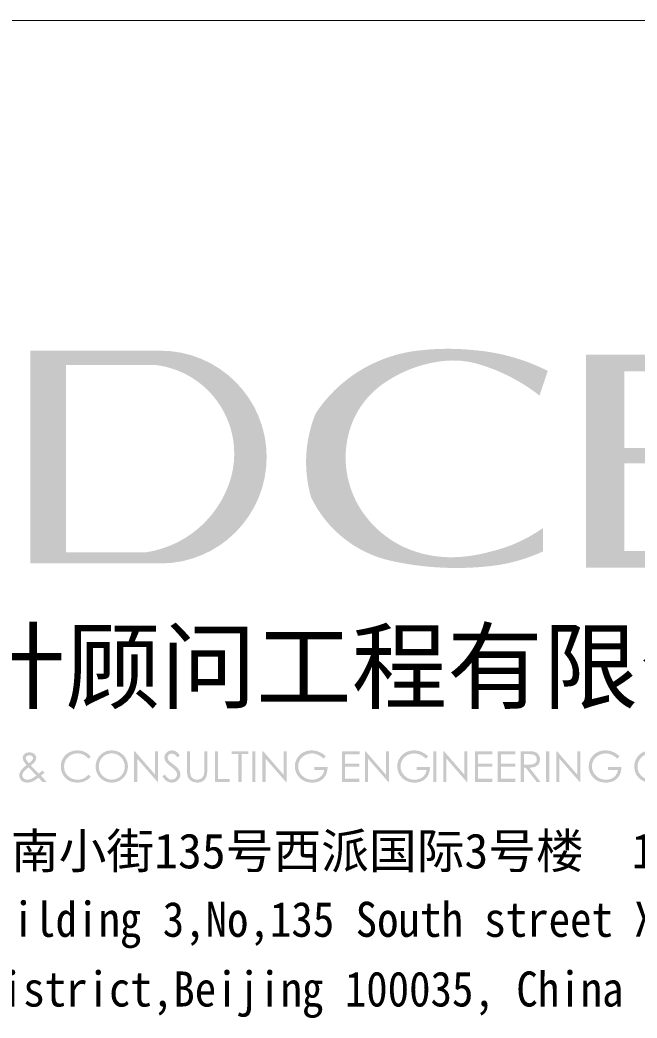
# Model space of a CAD drawing. Extents: x 776418 to 2076422, y -1170708 to 498544.
# Drawn here: x 1008930 to 1011540, y -612610 to -608390 of the extents above; entities that cross this region are included whole.
import ezdxf

# ---------------------------------------------------------------- set-up
doc = ezdxf.new("R2010")
doc.units = 0
doc.header["$LTSCALE"] = 1000
doc.header["$MEASUREMENT"] = 0
doc.layers.get('0').update_dxf_attribs({"linetype": 'CONTINUOUS'})
doc.layers.add('SHEET_LINE', color=6, linetype='CONTINUOUS')
doc.layers.add('SHEET_TEXT', color=7, linetype='CONTINUOUS')
doc.styles.add('华文细黑', font='STXIHEI.TTF')

# ---------------------------------------------------------------- blocks, each defined once
blk = doc.blocks.new('A$C69861949')
at = {"ltscale": 0.001}
h = blk.add_hatch(color=256, dxfattribs=at)
edge = h.paths.add_edge_path(flags=16)
edge.add_line((15.82980980590219, 8.569314142441726), (19.63055726288803, 8.569314142441726))
edge.add_arc((19.16640701542565, 4.819294533918765), 3.778635007052957, -23.14183201365688, 82.94422841377218, ccw=False)
edge.add_arc((18.55575271178714, 5.024223110381172), 4.420992175216627, 278.6849935359396, 337.5263122238354, ccw=False)
edge.add_line((19.2233310028405, 0.6539243747520231), (15.82980980590219, 0.6539243747529326))
edge.add_line((15.82980980590219, 0.6539243747529326), (15.82980980590219, 8.569314142441726))
edge = h.paths.add_edge_path()
edge.add_line((19.81727618613877, 9.177070715168156), (14.31380638035807, 9.177070715168156))
edge.add_line((14.31380638035807, 9.177070715168156), (14.31380638035807, 0.1786420633625312))
edge.add_line((14.31380638035807, 0.1786420633625312), (19.81727618613877, 0.1786420633634407))
edge.add_arc((19.81727618613877, 4.677856389265798), 4.499214325902358, 270, 450)
h = blk.add_hatch(color=256, dxfattribs=at)
edge = h.paths.add_edge_path()
edge.add_arc((32.11844258874225, 5.2944321497489), 4.852220594071865, 246.0392734246348, 272.6901587606656)
edge.add_arc((32.03986855943003, 6.925653806217269), 6.485332713471919, 272.7071765136122, 286.0207645416936)
edge.add_arc((32.37989125128479, 6.768851084544622), 6.247216378538588, 283.4193957732734, 305.5300438974241)
edge.add_line((36.01033466525951, 1.684798262414915), (36.01033466525951, 0.6922001361454022))
edge.add_arc((32.98795679629984, 7.196872738870297), 7.172554192992691, 276.4265994638416, 294.9218048639394, ccw=False)
edge.add_arc((32.34760129953793, 12.88194357499833), 12.89357556806468, 257.717757348371, 276.426599463869, ccw=False)
edge.add_arc((30.65874042581891, 5.124578140334961), 4.954496935271037, 205.7856088828584, 257.7177573483759, ccw=False)
edge.add_arc((31.39649391498642, 4.471299122985329), 5.411528823203659, 157.6279349355657, 196.1138353179531, ccw=False)
edge.add_arc((31.40116332161051, 3.209159878373612), 6.010302524985462, 98.75610046015322, 146.4478006582644, ccw=False)
edge.add_arc((31.98192438086335, -1.338868278689006), 10.59439430561454, 83.9971363546212, 98.11604897448439, ccw=False)
edge.add_arc((32.42331486085641, 0.8487076650353629), 8.375291868788848, 63.157972388296514, 85.43525870611887, ccw=False)
edge.add_line((36.20502839739129, 8.321602459891437), (35.86110508627826, 7.277715035159417))
edge.add_arc((31.05703492401881, 1.122977031696792), 7.807681475007715, 52.02624302658943, 73.215547450911)
edge.add_arc((32.2023168162068, 4.92005714294919), 3.841639621491435, 73.2155474509136, 96.60397704245582)
edge.add_arc((32.38914080077666, 3.306365669614024), 5.466109803527778, 96.60397704245845, 125.5499734549686)
edge.add_arc((31.34947185219607, 4.761241982228967), 3.677932908572929, 125.549973454985, 164.0300041271467)
edge.add_arc((31.71316356238822, 4.657161146039471), 4.056224437059615, 164.0300041271247, 213.6256556622332)
edge.add_arc((31.97743416680532, 4.832913382105289), 4.373600871032115, 213.6256627082516, 245.2719532317682)
blk.add_hatch(color=256, dxfattribs=at).paths.add_polyline_path([(45.64967972177328, 5.062021770840147), (39.44482934627013, 5.062021770841056), (39.44482934626831, 8.301871543219022), (46.09407013971031, 8.301871543219022), (46.09407013971031, 9.005600181435511), (37.82154538495524, 9.005600181435511), (37.82154538495524, -3.260356606915593e-07), (46.09407013970849, -3.260356606915593e-07), (46.09407013970849, 0.7037283121808287), (39.44482934626831, 0.7037283121808287), (39.44482934626831, 4.412508814344619), (45.64967972177328, 4.412508814344619)])
blk = doc.blocks.new('A$C51FB5BAD')
at = {"layer": 'SHEET_TEXT'}
h = blk.add_hatch(color=256, dxfattribs=at)
h.paths.add_polyline_path([(-885.9461029702798, -18950.38117283513), (-882.594868209213, -18942.56162505294), (-875.1476798439398, -18939.58274970762), (-867.3281320603564, -18942.56162505294), (-864.1630770056508, -18950.38117283513), (-867.3281320603564, -18958.20072061731), (-875.1476798439398, -18961.36577567202), (-882.594868209213, -18958.20072061731)])
h.paths.add_polyline_path([(-994.1165139549412, -18829.17818221427), (-1020.926392066758, -18829.17818221427), (-1020.926392066758, -18958.9454394544), (-979.5944966492243, -18958.9454394544), (-971.5887691536918, -18958.75925974501), (-959.4870880655944, -18957.45600178163), (-949.2472040643916, -18955.03566556261), (-940.8691171556711, -18951.3120713816), (-1008.638531266712, -18946.65757865412), (-1008.638531266712, -18841.83840243169), (-999.329545808956, -18841.83840243169), (-943.1032736613415, -18837.55626912275), (-953.5293373744935, -18833.08795610466), (-958.5561895160936, -18831.78469814127), (-968.2375343926251, -18830.2952604685), (-980.1530357743613, -18829.36436192365)])
h.paths.add_polyline_path([(-943.1032736613415, -18837.55626912275), (-999.329545808956, -18841.83840243169), (-996.9092095913365, -18841.83840243169), (-983.6904502473772, -18842.21076185023), (-972.7058474090882, -18842.95548068732), (-963.9554010820575, -18844.07255894155), (-963.2106822449714, -18844.25873865071), (-952.4122591190971, -18847.98233283195), (-943.1032736613415, -18853.75390381482), (-942.7309142425656, -18853.94008352421), (-935.097546171397, -18861.94581101555), (-929.5121548990719, -18871.62715588743), (-928.5812563556246, -18873.86131239729), (-925.7885607192293, -18884.28737610625), (-924.671482463833, -18895.83051806944), (-924.671482463833, -18896.20287748799), (-925.7885607192293, -18907.74601945281), (-928.9536157739349, -18917.98590345238), (-933.6081084972247, -18926.73634978104), (-941.0552968620323, -18934.92825698014), (-949.0610243519768, -18940.51364825387), (-959.4870880655944, -18944.23724243511), (-959.8594474839047, -18944.42342214426), (-968.2375343926251, -18945.54050039849), (-979.5944966492243, -18946.28521923558), (-993.5579748302698, -18946.65757865412), (-1008.638531266712, -18946.65757865412), (-940.8691171556711, -18951.3120713816), (-933.4219287908636, -18946.28521923558), (-925.7885607192293, -18938.46567145339), (-919.4584506098181, -18928.78432658012), (-919.0860911915079, -18928.03960774443), (-914.9901375873014, -18917.98590345238), (-912.569801369682, -18907.18748032488), (-911.8250825325958, -18895.64433836169), (-912.0112622450106, -18888.94186883373), (-913.686879625544, -18877.77108628768), (-916.8519346802495, -18867.53120228788), (-918.3413723544218, -18863.80760810548), (-923.9267636267468, -18854.31244294136), (-931.1877722796053, -18845.93435603287), (-933.7942882091738, -18843.70019952301)])
h.paths.add_polyline_path([(-1039.544362976681, -18829.17818221427), (-1110.851191560738, -18829.17818221427), (-1110.851191560738, -18841.83840243169), (-1081.620977231301, -18841.83840243169), (-1081.620977231301, -18958.9454394544), (-1068.588397593703, -18958.9454394544), (-1068.588397593703, -18841.83840243169), (-1039.544362976681, -18841.83840243169)])
h.paths.add_polyline_path([(-1168.194541958161, -18829.17818221427), (-1181.413301307708, -18829.17818221427), (-1181.413301307708, -18958.9454394544), (-1118.298379925545, -18958.9454394544), (-1118.298379925545, -18946.47139894473), (-1168.194541958161, -18946.47139894473)])
h.paths.add_polyline_path([(-1221.069579344708, -18935.11443668953), (-1209.154077962972, -18940.69982796186), (-1227.027330035344, -18974.02599589084), (-1235.963956074789, -18970.30240170821)])
h.paths.add_polyline_path([(-1280.64708625339, -18950.38117283513), (-1277.482031198684, -18942.56162505294), (-1269.84866312705, -18939.58274970762), (-1262.215295055881, -18942.56162505294), (-1259.050240001176, -18950.38117283513), (-1262.215295055881, -18958.20072061731), (-1269.84866312705, -18961.36577567202), (-1277.482031198684, -18958.20072061731)])
h.paths.add_polyline_path([(-1376.529636438005, -18825.8269474504), (-1378.391433530487, -18826.01312715956), (-1389.562216075137, -18827.13020541379), (-1400.174459495116, -18830.10908075934), (-1410.228163783904, -18834.94975319598), (-1412.089960876852, -18836.06683145021), (-1375.971097312868, -18838.48716766783), (-1365.358853893355, -18839.41806621407), (-1354.932790185791, -18842.39694155962), (-1345.623804728035, -18847.6099734148), (-1336.873358401004, -18854.6848023599), (-1329.984709166456, -18863.06288926979), (-1324.957857019268, -18872.37187472451), (-1321.792801964562, -18882.79793843371), (-1320.861903421115, -18893.96872097976), (-1320.861903421115, -18894.15490068891), (-1321.792801964562, -18905.6980426521), (-1324.771677312907, -18916.1241063613), (-1329.798529454507, -18925.43309181742), (-1336.687178694643, -18933.81117872591), (-1344.879085890949, -18940.51364825387), (-1354.374251055066, -18945.54050039849), (-1364.614135056268, -18948.51937574381), (-1375.971097312868, -18949.45027429028), (-1339.107514912263, -18952.05679021706), (-1330.170888872817, -18945.3543206891), (-1322.537520801648, -18937.53477290715), (-1316.393590404186, -18928.22578745359), (-1315.090332436375, -18926.17781065311), (-1310.808199126273, -18915.93792665331), (-1308.201683202293, -18905.32568323356), (-1307.270784658846, -18893.96872097976), (-1307.270784658846, -18891.36220505275), (-1308.574042620603, -18880.1914225067), (-1311.55291796336, -18869.57917908835), (-1316.393590404186, -18859.52547479654), (-1317.510668653995, -18857.47749799606), (-1324.213138182182, -18848.54087195965), (-1332.218865672126, -18841.093683596), (-1341.341671417467, -18834.76357348659), (-1344.134367059451, -18833.27413581405), (-1354.374251055066, -18829.17818221427), (-1365.172674186993, -18826.75784599525)])
h.paths.add_polyline_path([(-1412.089960876852, -18836.06683145021), (-1421.026586915832, -18842.58312126878), (-1428.659954987466, -18850.58884876012), (-1434.990065096878, -18859.89783421508), (-1436.293323058635, -18862.3181704327), (-1440.575456369203, -18872.55805443251), (-1443.181972298771, -18883.35647756141), (-1443.926691135857, -18894.52726010606), (-1443.926691135857, -18896.94759632507), (-1442.623433168046, -18907.93219916197), (-1439.644557825755, -18918.54444258031), (-1434.803885384463, -18928.59814687073), (-1433.686807134654, -18930.45994396205), (-1427.170517313294, -18939.39656999824), (-1419.16478982335, -18946.84375836328), (-1409.855804365594, -18953.17386847269), (-1407.435468147974, -18954.47712643631), (-1397.381763858721, -18958.75925974501), (-1386.583340732846, -18961.36577567202), (-1375.412558182143, -18962.11049450911), (-1372.806042258162, -18962.11049450911), (-1361.821439419873, -18960.80723654572), (-1351.20919600036, -18957.82836120017), (-1340.969312004745, -18953.17386847269), (-1339.107514912263, -18952.05679021706), (-1375.971097312868, -18949.45027429028), (-1386.024801602121, -18948.7055554532), (-1396.264685603324, -18945.72668010765), (-1405.759850767441, -18940.51364825387), (-1414.324117388111, -18933.43881930737), (-1421.212766622193, -18925.43309181742), (-1426.239618769847, -18915.93792665331), (-1429.404673824552, -18905.6980426521), (-1430.521752079949, -18894.52726010606), (-1430.521752079949, -18894.3410803969), (-1429.404673824552, -18883.17029785225), (-1426.425798476208, -18872.74423414166), (-1421.585126040969, -18863.24906897894), (-1414.696476806421, -18854.6848023599), (-1406.876929022837, -18847.79615312396), (-1397.567943565082, -18842.58312126878), (-1387.141879857518, -18839.60424592346), (-1375.971097312868, -18838.48716766783)])
h.paths.add_polyline_path([(-1521.191270404961, -18825.8269474504), (-1524.914864590392, -18826.01312715956), (-1536.085647135042, -18827.31638512318), (-1546.69789055502, -18830.2952604685), (-1556.751594843809, -18834.76357348659), (-1558.799571643118, -18835.88065174082), (-1521.0050906986, -18838.48716766783), (-1510.765206697397, -18839.23188650492), (-1500.339142989833, -18842.02458214108), (-1490.843977825716, -18846.49289515917), (-1482.279711205047, -18852.82300526858), (-1474.460163421463, -18861.01491246931), (-1464.406459132675, -18853.19536468713), (-1470.550389535725, -18845.74817632348), (-1478.92847644398, -18838.67334737699), (-1488.609821314458, -18832.90177639551), (-1498.849705315661, -18828.99200250511), (-1509.648128442001, -18826.75784599525)])
h.paths.add_polyline_path([(-1558.799571643118, -18835.88065174082), (-1567.922377388459, -18842.39694155962), (-1575.555745465681, -18850.03030963242), (-1582.072035281453, -18859.15311537799), (-1583.189113537315, -18861.20109217847), (-1587.657426553778, -18871.44097617827), (-1590.263942483813, -18882.05321959662), (-1591.19484102726, -18893.22400214267), (-1590.450122190174, -18904.5809643981), (-1588.029785972554, -18915.37938752561), (-1584.120012080763, -18925.24691210827), (-1578.534620808437, -18934.36971785245), (-1571.45979186194, -18942.56162505294), (-1570.901252736803, -18943.30634389003), (-1562.70934553491, -18950.00881341798), (-1520.260371861514, -18949.82263370883), (-1521.377450117376, -18949.82263370883), (-1532.734412373975, -18948.7055554532), (-1543.160476081539, -18945.72668010765), (-1552.655641245656, -18940.69982796186), (-1561.033728154376, -18933.9973584353), (-1561.219907860737, -18933.81117872591), (-1568.294736807235, -18925.43309181742), (-1573.507768660784, -18916.1241063613), (-1576.486644009128, -18905.6980426521), (-1577.417542552575, -18894.3410803969), (-1577.417542552575, -18893.96872097976), (-1576.300464302767, -18882.79793843371), (-1573.135409248061, -18872.74423414166), (-1567.922377388459, -18863.24906897894), (-1560.6613687356, -18854.87098206906), (-1560.475189029239, -18854.6848023599), (-1551.91092240857, -18847.6099734148), (-1542.415757244453, -18842.58312126878), (-1531.989693536889, -18839.60424592346), (-1521.0050906986, -18838.48716766783)])
h.paths.add_polyline_path([(-1474.460163421463, -18928.59814687073), (-1480.790273530874, -18934.92825698014), (-1489.354540151544, -18941.44454679894), (-1498.849705315661, -18946.09903952619), (-1509.089589316864, -18948.89173516235), (-1520.260371861514, -18949.82263370883), (-1562.70934553491, -18950.00881341798), (-1553.586539789103, -18955.40802498115), (-1543.532835500315, -18959.13161916356), (-1532.734412373975, -18961.36577567202), (-1521.0050906986, -18962.11049450911), (-1509.648128442001, -18961.36577567202), (-1498.849705315661, -18959.13161916356), (-1488.609821314458, -18955.40802498115), (-1480.604093824513, -18951.3120713816), (-1471.853647497483, -18944.60960185365), (-1464.406459132675, -18936.23151494353)])
h.paths.add_polyline_path([(-1712.956370774191, -18825.8269474504), (-1715.004347579088, -18825.8269474504), (-1726.547489542514, -18826.94402570464), (-1737.159732962027, -18829.36436192365), (-1747.027257538866, -18833.4603155232), (-1756.150063290261, -18838.85952708637), (-1764.155790780205, -18845.93435603287), (-1770.485900889616, -18853.19536468713), (-1776.443651580717, -18862.3181704327), (-1780.725784885231, -18872.18569501536), (-1783.146121108439, -18882.61175872432), (-1784.077019651886, -18893.59636156121), (-1783.518480527215, -18903.27770643448), (-1781.098144303542, -18913.88994985283), (-1777.188370417804, -18923.75747443549), (-1771.416799433064, -18933.06645988883), (-1763.969611068256, -18941.81690621749), (-1761.363095144276, -18944.23724243511), (-1753.171187941916, -18950.75353225367), (-1710.536034556571, -18949.82263370883), (-1714.073449030053, -18949.82263370883), (-1725.244231580291, -18948.33319603605), (-1735.484115575906, -18944.98196127219), (-1744.793101033662, -18939.95510912617), (-1753.171187941916, -18932.88028018107), (-1753.543547360692, -18932.50792076252), (-1760.9907357255, -18923.75747443549), (-1766.203767579515, -18914.26230927138), (-1769.36882263422, -18904.20860497956), (-1770.299721177667, -18893.22400214267), (-1769.927361758891, -18886.70771232387), (-1767.507025541272, -18876.09546890575), (-1762.666353106033, -18866.0417646151), (-1758.57039950788, -18860.27019363362), (-1750.750851724297, -18852.45064585144), (-1741.25568656018, -18846.12053574203), (-1733.994677907322, -18842.76930097817), (-1723.382434487808, -18839.79042563261), (-1712.39783164952, -18838.67334737699), (-1671.810655069072, -18836.99772999506), (-1681.49199993955, -18832.15705755982), (-1691.545704228338, -18828.61964308657), (-1702.157947648317, -18826.57166628609)])
h.paths.add_polyline_path([(-1671.810655069072, -18836.99772999506), (-1712.39783164952, -18838.67334737699), (-1708.860417176038, -18838.85952708637), (-1698.061994050164, -18840.5351444683), (-1687.077391211875, -18844.25873865071), (-1681.49199993955, -18847.05143428687), (-1672.183014487382, -18853.00918497774), (-1663.432568160351, -18860.45637334278), (-1653.565043571871, -18850.77502846951), (-1653.751223284286, -18850.58884876012), (-1662.501669611316, -18843.14166039508)])
h.paths.add_polyline_path([(-1645.745495794341, -18896.76141661592), (-1701.785588229541, -18896.76141661592), (-1701.785588229541, -18909.23545712535), (-1660.453692812007, -18909.23545712535), (-1660.639872518368, -18911.28343392443), (-1663.991107285488, -18922.08185705356), (-1669.390318845399, -18931.20466279914), (-1677.023686922621, -18938.83803087194), (-1679.257843428291, -18940.51364825387), (-1688.753008592408, -18945.72668010765), (-1699.17907230556, -18948.89173516235), (-1710.536034556571, -18949.82263370883), (-1753.171187941916, -18950.75353225367), (-1744.048382196575, -18955.7803843997), (-1733.994677907322, -18959.31779887294), (-1722.823895357084, -18961.36577567202), (-1710.908393975347, -18962.11049450911), (-1702.902666485403, -18961.73813509056), (-1691.731883940753, -18959.87633799925), (-1681.49199993955, -18956.52510323538), (-1672.369194193743, -18951.49825109076), (-1664.17728699185, -18944.7957815628), (-1658.591895719524, -18938.46567145339), (-1653.192684159148, -18929.90140483575), (-1649.096730555408, -18920.03388025309), (-1646.676394337788, -18909.0492774162)])
h.paths.add_polyline_path([(-1918.498769618105, -18829.17818221427), (-1907.886526198126, -18860.82873275992), (-1822.430039727129, -18958.9454394544), (-1832.297564309556, -18928.59814687073)])
h.paths.add_polyline_path([(-1918.498769618105, -18829.17818221427), (-1921.291465254035, -18829.17818221427), (-1921.291465254035, -18958.9454394544), (-1907.886526198126, -18958.9454394544), (-1907.886526198126, -18860.82873275992)])
h.paths.add_polyline_path([(-1819.451164378785, -18829.17818221427), (-1832.297564309556, -18829.17818221427), (-1832.297564309556, -18928.59814687073), (-1822.430039727129, -18958.9454394544), (-1819.451164378785, -18958.9454394544)])
h.paths.add_polyline_path([(-1964.112798345741, -18829.17818221427), (-1951.080218714196, -18829.17818221427), (-1951.080218714196, -18958.9454394544), (-1964.112798345741, -18958.9454394544)])
h.paths.add_polyline_path([(-2045.473331224639, -18829.17818221427), (-2071.16613108106, -18829.17818221427), (-2071.16613108106, -18958.9454394544), (-2058.319731149822, -18958.9454394544), (-2058.319731149822, -18898.62321370724), (-2050.872542785015, -18898.62321370724), (-2020.339070493355, -18897.69231516076), (-2010.099186492153, -18894.71343981544), (-2001.721099583898, -18889.68658767082), (-2058.319731149822, -18885.96299348841), (-2058.319731149822, -18841.83840243169), (-2035.233447223436, -18841.83840243169), (-2002.093459002208, -18837.3700894136), (-2005.258514056914, -18835.13593290513), (-2015.870757476892, -18831.03997930419), (-2020.52525020577, -18830.10908075934), (-2030.951313913334, -18829.36436192365)])
h.paths.add_polyline_path([(-2002.093459002208, -18837.3700894136), (-2035.233447223436, -18841.83840243169), (-2031.882212456781, -18841.83840243169), (-2019.966711075045, -18843.32784010447), (-2011.216264748015, -18847.05143428687), (-2006.003232894, -18852.82300526858), (-2003.58289667638, -18863.62142839609), (-2005.072334350552, -18872.93041385105), (-2011.216264748015, -18880.56378192385), (-2013.450421259273, -18882.05321959662), (-2022.94558642339, -18885.03209494334), (-2035.791986348573, -18885.96299348841), (-2058.319731149822, -18885.96299348841), (-2001.721099583898, -18889.68658767082), (-1996.321888023522, -18884.28737610625), (-1991.481215582695, -18874.97839065152), (-1989.991777914111, -18863.62142839609), (-1990.177957620472, -18858.96693566861), (-1993.156832968816, -18848.54087195965), (-1994.83245034935, -18845.56199661433)])
h.paths.add_polyline_path([(-2020.339070493355, -18897.69231516076), (-2050.872542785015, -18898.62321370724), (-2034.861087805126, -18898.62321370724), (-2032.440751587506, -18898.62321370724)], flags=17)
h.paths.add_polyline_path([(-2050.872542785015, -18898.62321370724), (-2004.327615513466, -18958.9454394544), (-1988.129980821628, -18958.9454394544), (-2034.861087805126, -18898.62321370724)])
h.paths.add_polyline_path([(-2094.252415007446, -18829.17818221427), (-2168.538118933793, -18829.17818221427), (-2168.538118933793, -18958.9454394544), (-2094.810954132117, -18958.9454394544), (-2094.810954132117, -18946.09903952619), (-2155.505539296661, -18946.09903952619), (-2155.505539296661, -18895.08579923399), (-2094.810954132117, -18895.08579923399), (-2094.810954132117, -18882.42557901517), (-2155.505539296661, -18882.42557901517), (-2155.505539296661, -18842.02458214108), (-2094.252415007446, -18842.02458214108)])
h.paths.add_polyline_path([(-2191.065863735508, -18829.17818221427), (-2265.351567667909, -18829.17818221427), (-2265.351567667909, -18958.9454394544), (-2191.624402866233, -18958.9454394544), (-2191.624402866233, -18946.09903952619), (-2252.318988030311, -18946.09903952619), (-2252.318988030311, -18895.08579923399), (-2191.624402866233, -18895.08579923399), (-2191.624402866233, -18882.42557901517), (-2252.318988030311, -18882.42557901517), (-2252.318988030311, -18842.02458214108), (-2191.065863735508, -18842.02458214108)])
h.paths.add_polyline_path([(-2396.235903160647, -18829.17818221427), (-2385.623659740668, -18860.82873275992), (-2300.16717326967, -18958.9454394544), (-2310.03469784651, -18928.59814687073)])
h.paths.add_polyline_path([(-2396.235903160647, -18829.17818221427), (-2399.028598796576, -18829.17818221427), (-2399.028598796576, -18958.9454394544), (-2385.623659740668, -18958.9454394544), (-2385.623659740668, -18860.82873275992)])
h.paths.add_polyline_path([(-2297.188297921326, -18829.17818221427), (-2310.03469784651, -18829.17818221427), (-2310.03469784651, -18928.59814687073), (-2300.16717326967, -18958.9454394544), (-2297.188297921326, -18958.9454394544)])
h.paths.add_polyline_path([(-2441.849931888282, -18829.17818221427), (-2428.81735225115, -18829.17818221427), (-2428.81735225115, -18958.9454394544), (-2441.849931888282, -18958.9454394544)])
h.paths.add_polyline_path([(-2522.651925636455, -18825.8269474504), (-2524.513722729404, -18825.8269474504), (-2536.243044398725, -18826.94402570464), (-2546.855287818704, -18829.36436192365), (-2556.722812401131, -18833.4603155232), (-2565.845618146937, -18838.85952708637), (-2573.851345636882, -18845.93435603287), (-2580.181455746293, -18853.19536468713), (-2586.139206436928, -18862.3181704327), (-2590.421339747496, -18872.18569501536), (-2592.841675965115, -18882.61175872432), (-2593.772574514151, -18893.59636156121), (-2593.027855677065, -18903.27770643448), (-2590.793699165806, -18913.88994985283), (-2586.697745567653, -18923.75747443549), (-2581.112354295328, -18933.06645988883), (-2573.665165930521, -18941.81690621749), (-2571.058650000487, -18944.23724243511), (-2562.866742804181, -18950.75353225367), (-2520.231589418836, -18949.82263370883), (-2523.769003892317, -18949.82263370883), (-2534.939786436968, -18948.33319603605), (-2545.17967043817, -18944.98196127219), (-2554.488655889872, -18939.95510912617), (-2562.866742804181, -18932.88028018107), (-2563.239102216903, -18932.50792076252), (-2570.686290582176, -18923.75747443549), (-2575.899322435725, -18914.26230927138), (-2579.064377490431, -18904.20860497956), (-2579.995276039932, -18893.22400214267), (-2579.622916621156, -18886.70771232387), (-2577.016400691587, -18876.09546890575), (-2572.175728256349, -18866.0417646151), (-2568.079774658196, -18860.27019363362), (-2560.446406586561, -18852.45064585144), (-2550.951241422445, -18846.12053574203), (-2543.690232763998, -18842.76930097817), (-2533.077989344019, -18839.79042563261), (-2522.093386511784, -18838.67334737699), (-2481.506209925283, -18836.99772999506), (-2491.187554801814, -18832.15705755982), (-2501.241259090602, -18828.61964308657), (-2511.667322798166, -18826.57166628609)])
h.paths.add_polyline_path([(-2481.506209925283, -18836.99772999506), (-2522.093386511784, -18838.67334737699), (-2518.555972038303, -18838.85952708637), (-2507.757548906375, -18840.5351444683), (-2496.772946074139, -18844.25873865071), (-2491.187554801814, -18847.05143428687), (-2481.878569344059, -18853.00918497774), (-2473.128123017028, -18860.45637334278), (-2463.260598434135, -18850.77502846951), (-2463.260598434135, -18850.58884876012), (-2472.197224473581, -18843.14166039508)])
h.paths.add_polyline_path([(-2455.441050650552, -18896.76141661592), (-2511.481143091805, -18896.76141661592), (-2511.481143091805, -18909.23545712535), (-2469.963067962322, -18909.23545712535), (-2470.335427380633, -18911.28343392443), (-2473.500482435338, -18922.08185705356), (-2479.085873707663, -18931.20466279914), (-2486.719241779298, -18938.83803087194), (-2488.953398290556, -18940.51364825387), (-2498.448563454673, -18945.72668010765), (-2508.874627162237, -18948.89173516235), (-2520.231589418836, -18949.82263370883), (-2562.866742804181, -18950.75353225367), (-2553.74393705884, -18955.7803843997), (-2543.690232763998, -18959.31779887294), (-2532.519450219348, -18961.36577567202), (-2520.603948837612, -18962.11049450911), (-2512.598221347667, -18961.73813509056), (-2501.427438796964, -18959.87633799925), (-2491.187554801814, -18956.52510323538), (-2482.064749056008, -18951.49825109076), (-2473.872841854114, -18944.7957815628), (-2468.287450581789, -18938.46567145339), (-2462.702059309464, -18929.90140483575), (-2458.792285417672, -18920.03388025309), (-2456.371949200053, -18909.0492774162)])
h.paths.add_polyline_path([(-2728.19432448037, -18829.17818221427), (-2717.582081060391, -18860.82873275992), (-2632.12559458334, -18958.9454394544), (-2641.993119166233, -18928.59814687073)])
h.paths.add_polyline_path([(-2728.19432448037, -18829.17818221427), (-2730.987020116299, -18829.17818221427), (-2730.987020116299, -18958.9454394544), (-2717.582081060391, -18958.9454394544), (-2717.582081060391, -18860.82873275992)])
h.paths.add_polyline_path([(-2629.146719241049, -18829.17818221427), (-2641.993119166233, -18829.17818221427), (-2641.993119166233, -18928.59814687073), (-2632.12559458334, -18958.9454394544), (-2629.146719241049, -18958.9454394544)])
h.paths.add_polyline_path([(-2753.3285852056, -18829.17818221427), (-2827.800468844362, -18829.17818221427), (-2827.800468844362, -18958.9454394544), (-2753.887124336325, -18958.9454394544), (-2753.887124336325, -18946.09903952619), (-2814.767889207229, -18946.09903952619), (-2814.767889207229, -18895.08579923399), (-2753.887124336325, -18895.08579923399), (-2753.887124336325, -18882.42557901517), (-2814.767889207229, -18882.42557901517), (-2814.767889207229, -18842.02458214108), (-2753.3285852056, -18842.02458214108)])
h.paths.add_polyline_path([(-2955.705928994808, -18825.8269474504), (-2957.753905793652, -18825.8269474504), (-2969.297047757078, -18826.94402570464), (-2980.095470889006, -18829.36436192365), (-2989.776815759484, -18833.4603155232), (-2998.899621504825, -18838.85952708637), (-3006.905348994769, -18845.93435603287), (-3013.23545910418, -18853.19536468713), (-3019.193209795281, -18862.3181704327), (-3023.475343105383, -18872.18569501536), (-3026.081859035417, -18882.61175872432), (-3026.826577872504, -18893.59636156121), (-3026.268038741779, -18903.27770643448), (-3023.847702524159, -18913.88994985283), (-3019.937928632367, -18923.75747443549), (-3014.166357653681, -18933.06645988883), (-3006.719169288408, -18941.81690621749), (-3004.112653358839, -18944.23724243511), (-2995.920746162534, -18950.75353225367), (-2953.285592777189, -18949.82263370883), (-2956.823007250205, -18949.82263370883), (-2967.993789794855, -18948.33319603605), (-2978.233673796058, -18944.98196127219), (-2987.542659248225, -18939.95510912617), (-2995.920746162534, -18932.88028018107), (-2996.293105580844, -18932.50792076252), (-3003.740293940064, -18923.75747443549), (-3008.953325799666, -18914.26230927138), (-3012.118380854372, -18904.20860497956), (-3013.049279397819, -18893.22400214267), (-3012.676919979509, -18886.70771232387), (-3010.256583761889, -18876.09546890575), (-3005.415911326651, -18866.0417646151), (-3001.319957722444, -18860.27019363362), (-2993.500409944914, -18852.45064585144), (-2984.005244780798, -18846.12053574203), (-2976.744236121885, -18842.76930097817), (-2966.13199270796, -18839.79042563261), (-2955.147389869671, -18838.67334737699), (-2914.560213283636, -18836.99772999506), (-2924.241558159702, -18832.15705755982), (-2934.295262448955, -18828.61964308657), (-2944.907505868468, -18826.57166628609)])
h.paths.add_polyline_path([(-2914.560213283636, -18836.99772999506), (-2955.147389869671, -18838.67334737699), (-2951.609975396655, -18838.85952708637), (-2940.811552270316, -18840.5351444683), (-2929.826949432027, -18844.25873865071), (-2924.241558159702, -18847.05143428687), (-2914.932572701946, -18853.00918497774), (-2906.182126374915, -18860.45637334278), (-2896.314601792488, -18850.77502846951), (-2896.500781504437, -18850.58884876012), (-2905.251227831468, -18843.14166039508)])
h.paths.add_polyline_path([(-2888.495054014493, -18896.76141661592), (-2944.535146450158, -18896.76141661592), (-2944.535146450158, -18909.23545712535), (-2903.203251032624, -18909.23545712535), (-2903.389430738986, -18911.28343392443), (-2906.74066550564, -18922.08185705356), (-2912.139877066016, -18931.20466279914), (-2919.773245137185, -18938.83803087194), (-2922.007401648443, -18940.51364825387), (-2931.50256681256, -18945.72668010765), (-2941.928630520124, -18948.89173516235), (-2953.285592777189, -18949.82263370883), (-2995.920746162534, -18950.75353225367), (-2986.797940416727, -18955.7803843997), (-2976.744236121885, -18959.31779887294), (-2965.759633283596, -18961.36577567202), (-2953.657952195499, -18962.11049450911), (-2945.652224705555, -18961.73813509056), (-2934.481442160904, -18959.87633799925), (-2924.241558159702, -18956.52510323538), (-2915.118752414361, -18951.49825109076), (-2906.926845212001, -18944.7957815628), (-2901.341453939676, -18938.46567145339), (-2895.942242373712, -18929.90140483575), (-2891.84628877556, -18920.03388025309), (-2889.42595255794, -18909.0492774162)])
h.paths.add_polyline_path([(-3161.248327838257, -18829.17818221427), (-3150.822264130693, -18860.82873275992), (-3065.179597941693, -18958.9454394544), (-3075.04712252412, -18928.59814687073)])
h.paths.add_polyline_path([(-3161.248327838257, -18829.17818221427), (-3164.041023474652, -18829.17818221427), (-3164.041023474652, -18958.9454394544), (-3150.822264130693, -18958.9454394544), (-3150.822264130693, -18860.82873275992)])
h.paths.add_polyline_path([(-3062.200722598936, -18829.17818221427), (-3075.04712252412, -18829.17818221427), (-3075.04712252412, -18928.59814687073), (-3065.179597941693, -18958.9454394544), (-3062.200722598936, -18958.9454394544)])
h.paths.add_polyline_path([(-3206.862356566358, -18829.17818221427), (-3193.82977692876, -18829.17818221427), (-3193.82977692876, -18958.9454394544), (-3206.862356566358, -18958.9454394544)])
h.paths.add_polyline_path([(-3223.618530383334, -18829.17818221427), (-3294.92535896739, -18829.17818221427), (-3294.92535896739, -18841.83840243169), (-3265.881324349903, -18841.83840243169), (-3265.881324349903, -18958.9454394544), (-3252.662565006409, -18958.9454394544), (-3252.662565006409, -18841.83840243169), (-3223.618530383334, -18841.83840243169)])
h.paths.add_polyline_path([(-3352.268709370401, -18829.17818221427), (-3365.48746871436, -18829.17818221427), (-3365.48746871436, -18958.9454394544), (-3302.372547332197, -18958.9454394544), (-3302.372547332197, -18946.47139894473), (-3352.268709370401, -18946.47139894473)])
h.paths.add_polyline_path([(-3397.510378679726, -18829.17818221427), (-3410.356778610963, -18829.17818221427), (-3410.356778610963, -18907.37366003427), (-3410.542958317325, -18918.91680199886), (-3411.660036572721, -18928.03960774443), (-3412.032395991497, -18929.34286570782), (-3417.245427845046, -18939.21039028908), (-3418.176326388493, -18940.32746854471), (-3427.112952427939, -18947.02993807127), (-3428.788569808472, -18947.77465690835), (-3439.773172646761, -18949.82263370883), (-3468.258668139111, -18952.98768876353), (-3458.57732326258, -18958.57308003586), (-3450.385416066274, -18960.99341625348), (-3439.028453809675, -18962.11049450911), (-3435.863398754969, -18962.11049450911), (-3424.87879591668, -18959.87633799925), (-3415.383630752563, -18955.03566556261), (-3414.825091627426, -18954.84948585322), (-3406.819364137482, -18947.02993807127), (-3401.420152571518, -18937.53477290715), (-3399.558355479036, -18931.39084250829), (-3398.068917810451, -18920.59241938079), (-3397.510378679726, -18907.37366003427)])
h.paths.add_polyline_path([(-3470.306644937955, -18829.17818221427), (-3483.153044863138, -18829.17818221427), (-3483.153044863138, -18907.37366003427), (-3483.153044863138, -18914.07612956222), (-3482.408326026052, -18926.3639903625), (-3480.918888357934, -18934.74207727099), (-3479.243270971347, -18939.39656999824), (-3472.913160861935, -18948.7055554532), (-3468.258668139111, -18952.98768876353), (-3439.773172646761, -18949.82263370883), (-3444.427665375639, -18949.63645399944), (-3454.853729083203, -18946.47139894473), (-3457.460245012771, -18944.98196127219), (-3465.093613084406, -18937.34859319916), (-3466.024511627853, -18936.04533523438), (-3469.561926100869, -18925.61927152541), (-3469.934285519645, -18920.03388025309), (-3470.306644937955, -18907.37366003427)])
h.paths.add_polyline_path([(-3547.385044500697, -18825.8269474504), (-3550.363919849042, -18826.01312715956), (-3560.976163269021, -18828.61964308657), (-3569.726609596051, -18834.57739377744), (-3571.216047270223, -18836.06683145021), (-3576.98761824891, -18845.37581690494), (-3578.849415341392, -18855.98806032329), (-3578.849415341392, -18856.91895886953), (-3576.429079123773, -18867.90356170502), (-3575.684360286687, -18869.57917908835), (-3569.354250177275, -18878.88816454192), (-3569.168070470914, -18879.07434425107), (-3562.465600943193, -18885.40445436048), (-3551.853357523214, -18893.78254127037), (-3546.45414595725, -18898.06467457931), (-3537.331340211909, -18905.88422236149), (-3531.187409814447, -18912.40051218006), (-3527.836175047792, -18917.42736432608), (-3525.229659123812, -18927.4810686165), (-3526.160557667259, -18934.18353814445), (-3532.118308357894, -18943.12016418087), (-3538.448418467306, -18947.21611778042), (-3549.246841593646, -18949.45027429028), (-3574.9396414496, -18951.3120713816), (-3566.747734247707, -18957.26982207247), (-3557.6249285019, -18960.99341625348), (-3547.385044500697, -18962.11049450911), (-3541.054934391286, -18961.55195538118), (-3531.001230102498, -18958.20072061731), (-3521.878424356692, -18951.68443079852), (-3517.9686504649, -18947.40229748981), (-3512.755618611351, -18937.90713232569), (-3511.080001230817, -18927.29488890735), (-3512.755618611351, -18916.682645489), (-3518.154830177315, -18906.62894119718), (-3522.623143193778, -18901.22972963401), (-3530.442690977361, -18893.59636156121), (-3540.496395266615, -18885.59063406987), (-3545.337067701854, -18881.86703988863), (-3555.204592284281, -18874.04749210505), (-3560.976163269021, -18868.27592112357), (-3562.465600943193, -18866.22794432449), (-3565.444476285484, -18855.8018806139), (-3565.258296579123, -18853.38154439628), (-3560.417624138296, -18843.88637923216), (-3558.183467632625, -18842.21076185023), (-3547.757403919473, -18839.23188650492), (-3520.947525813244, -18837.9286285413), (-3528.767073596828, -18831.22615901334), (-3536.214261956047, -18827.50256483234)])
h.paths.add_polyline_path([(-3520.947525813244, -18837.9286285413), (-3547.757403919473, -18839.23188650492), (-3544.219989445992, -18839.60424592346), (-3534.352464869153, -18843.70019952301), (-3531.373589520808, -18846.49289515917), (-3523.926401156001, -18855.2433414876), (-3513.314157742076, -18847.05143428687)], flags=17)
h.paths.add_polyline_path([(-3576.056719705462, -18928.22578745359), (-3587.041322543751, -18934.74207727099), (-3582.200650102459, -18942.93398447149), (-3574.9396414496, -18951.3120713816), (-3549.246841593646, -18949.45027429028), (-3552.411896648351, -18949.2640945809), (-3560.976163269021, -18945.91285981704), (-3568.795711052604, -18939.02421058132)])
h.paths.add_polyline_path([(-3704.334539274219, -18829.17818221427), (-3693.908475560602, -18860.82873275992), (-3608.26580937719, -18958.9454394544), (-3618.133333960082, -18928.59814687073)])
h.paths.add_polyline_path([(-3704.334539274219, -18829.17818221427), (-3707.127234910149, -18829.17818221427), (-3707.127234910149, -18958.9454394544), (-3693.908475560602, -18958.9454394544), (-3693.908475560602, -18860.82873275992)])
h.paths.add_polyline_path([(-3605.286934034899, -18829.17818221427), (-3618.133333960082, -18829.17818221427), (-3618.133333960082, -18928.59814687073), (-3608.26580937719, -18958.9454394544), (-3605.286934034899, -18958.9454394544)])
h.paths.add_polyline_path([(-3802.451245964039, -18825.8269474504), (-3804.499222768936, -18826.01312715956), (-3815.483825601637, -18827.13020541379), (-3826.09606902115, -18830.10908075934), (-3836.149773310404, -18834.94975319598), (-3838.011570402887, -18836.06683145021), (-3801.892706839368, -18838.48716766783), (-3791.280463419389, -18839.41806621407), (-3780.854399711825, -18842.39694155962), (-3771.545414254069, -18847.6099734148), (-3762.794967927039, -18854.6848023599), (-3755.906318692956, -18863.06288926979), (-3750.879466545302, -18872.37187472451), (-3747.714411490597, -18882.79793843371), (-3746.78351294715, -18893.96872097976), (-3746.78351294715, -18894.15490068891), (-3747.714411490597, -18905.6980426521), (-3750.693286838941, -18916.1241063613), (-3755.720138980541, -18925.43309181742), (-3762.608788220678, -18933.81117872591), (-3770.800695416983, -18940.51364825387), (-3780.2958605811, -18945.54050039849), (-3790.535744582303, -18948.51937574381), (-3801.892706839368, -18949.45027429028), (-3765.029124438297, -18952.05679021706), (-3756.092498399317, -18945.3543206891), (-3748.459130327683, -18937.53477290715), (-3742.315199930687, -18928.22578745359), (-3741.011941962875, -18926.17781065311), (-3736.729808652308, -18915.93792665331), (-3734.123292728327, -18905.32568323356), (-3733.19239418488, -18893.96872097976), (-3733.19239418488, -18891.36220505275), (-3734.495652147103, -18880.1914225067), (-3737.474527489394, -18869.57917908835), (-3742.315199930687, -18859.52547479654), (-3743.432278180495, -18857.47749799606), (-3750.134747708216, -18848.54087195965), (-3758.140475198161, -18841.093683596), (-3767.263280943967, -18834.76357348659), (-3770.055976579897, -18833.27413581405), (-3780.2958605811, -18829.17818221427), (-3791.094283713028, -18826.75784599525)])
h.paths.add_polyline_path([(-3838.011570402887, -18836.06683145021), (-3846.948196442332, -18842.58312126878), (-3854.581564513501, -18850.58884876012), (-3860.911674622912, -18859.89783421508), (-3862.214932585135, -18862.3181704327), (-3866.497065895237, -18872.55805443251), (-3869.103581819218, -18883.35647756141), (-3869.848300656304, -18894.52726010606), (-3869.848300656304, -18896.94759632507), (-3868.545042694546, -18907.93219916197), (-3865.56616735179, -18918.54444258031), (-3860.725494910963, -18928.59814687073), (-3859.608416655101, -18930.45994396205), (-3853.092126839329, -18939.39656999824), (-3845.086399349384, -18946.84375836328), (-3835.777413891628, -18953.17386847269), (-3833.357077674009, -18954.47712643631), (-3823.303373385221, -18958.75925974501), (-3812.504950258881, -18961.36577567202), (-3801.334167714231, -18962.11049450911), (-3798.727651784662, -18962.11049450911), (-3787.743048946373, -18960.80723654572), (-3777.130805526394, -18957.82836120017), (-3766.890921525192, -18953.17386847269), (-3765.029124438297, -18952.05679021706), (-3801.892706839368, -18949.45027429028), (-3811.946411128156, -18948.7055554532), (-3822.186295129359, -18945.72668010765), (-3831.681460293476, -18940.51364825387), (-3840.245726914145, -18933.43881930737), (-3847.134376148693, -18925.43309181742), (-3852.161228295881, -18915.93792665331), (-3855.326283350587, -18905.6980426521), (-3856.443361600395, -18894.52726010606), (-3856.443361600395, -18894.3410803969), (-3855.326283350587, -18883.17029785225), (-3852.347408002242, -18872.74423414166), (-3847.506735567003, -18863.24906897894), (-3840.618086332921, -18854.6848023599), (-3832.798538549338, -18847.79615312396), (-3823.489553091582, -18842.58312126878), (-3813.063489384018, -18839.60424592346), (-3801.892706839368, -18838.48716766783)])
h.paths.add_polyline_path([(-3947.112879931461, -18825.8269474504), (-3950.836474116892, -18826.01312715956), (-3962.007256661542, -18827.31638512318), (-3972.619500081055, -18830.2952604685), (-3982.673204370309, -18834.76357348659), (-3984.721181169152, -18835.88065174082), (-3946.9267002251, -18838.48716766783), (-3936.686816223897, -18839.23188650492), (-3926.260752516333, -18842.02458214108), (-3916.951767058577, -18846.49289515917), (-3908.201320731547, -18852.82300526858), (-3900.381772947963, -18861.01491246931), (-3890.32806865871, -18853.19536468713), (-3896.47199906176, -18845.74817632348), (-3904.85008597048, -18838.67334737699), (-3914.531430840958, -18832.90177639551), (-3924.771314842161, -18828.99200250511), (-3935.569737968035, -18826.75784599525)])
h.paths.add_polyline_path([(-3984.721181169152, -18835.88065174082), (-3993.843986914959, -18842.39694155962), (-4001.477354992181, -18850.03030963242), (-4007.993644807953, -18859.15311537799), (-4009.11072306335, -18861.20109217847), (-4013.579036080278, -18871.44097617827), (-4016.185552009847, -18882.05321959662), (-4017.116450553294, -18893.22400214267), (-4016.371731716208, -18904.5809643981), (-4013.951395498589, -18915.37938752561), (-4010.041621606797, -18925.24691210827), (-4004.456230334472, -18934.36971785245), (-3997.381401387975, -18942.56162505294), (-3996.822862263303, -18943.30634389003), (-3988.630955060944, -18950.00881341798), (-3946.181981388014, -18949.82263370883), (-3947.29905964341, -18949.82263370883), (-3958.656021900475, -18948.7055554532), (-3969.082085608039, -18945.72668010765), (-3978.577250772156, -18940.69982796186), (-3986.955337680411, -18933.9973584353), (-3987.141517386772, -18933.81117872591), (-3994.216346333269, -18925.43309181742), (-3999.429378187284, -18916.1241063613), (-4002.408253535628, -18905.6980426521), (-4003.339152079076, -18894.3410803969), (-4003.339152079076, -18893.96872097976), (-4002.222073823214, -18882.79793843371), (-3999.057018768508, -18872.74423414166), (-3993.843986914959, -18863.24906897894), (-3986.5829782621, -18854.87098206906), (-3986.396798555739, -18854.6848023599), (-3977.83253193507, -18847.6099734148), (-3968.337366770953, -18842.58312126878), (-3957.911303063389, -18839.60424592346), (-3946.9267002251, -18838.48716766783)])
h.paths.add_polyline_path([(-3900.381772947963, -18928.59814687073), (-3906.711883057375, -18934.92825698014), (-3915.276149678044, -18941.44454679894), (-3924.771314842161, -18946.09903952619), (-3935.011198843364, -18948.89173516235), (-3946.181981388014, -18949.82263370883), (-3988.630955060944, -18950.00881341798), (-3979.508149315603, -18955.40802498115), (-3969.454445026349, -18959.13161916356), (-3958.656021900475, -18961.36577567202), (-3946.9267002251, -18962.11049450911), (-3935.569737968035, -18961.36577567202), (-3924.771314842161, -18959.13161916356), (-3914.531430840958, -18955.40802498115), (-3906.525703351013, -18951.3120713816), (-3897.775257023983, -18944.60960185365), (-3890.32806865871, -18936.23151494353)])
h.paths.add_polyline_path([(-4149.490223720204, -18833.83267494175), (-4149.676403432619, -18833.83267494175), (-4161.03336568363, -18835.50829232368), (-4170.342351141386, -18840.34896475892), (-4176.113922120072, -18847.05143428687), (-4178.534258343279, -18857.29131828807), (-4178.534258343279, -18858.96693566861), (-4175.183023576625, -18869.57917908835), (-4175.183023576625, -18869.76535879634), (-4170.156171428971, -18877.5849065783), (-4161.778084520716, -18887.8247905795), (-4169.783812010661, -18894.3410803969), (-4153.213817905635, -18897.87849487015), (-4120.260009390768, -18932.50792076252), (-4123.797423864249, -18934.92825698014), (-4134.037307865452, -18941.6307265081), (-4142.229215067346, -18946.09903952619), (-4147.814606339671, -18948.33319603605), (-4158.426849759649, -18950.00881341798), (-4183.561110484879, -18953.54622788983), (-4180.582235142589, -18955.96656410885), (-4171.273249684833, -18960.62105683633), (-4159.730107721407, -18962.11049450911), (-4159.543928015046, -18962.11049450911), (-4148.186965758447, -18961.17959596263), (-4137.760902050883, -18958.01454090793), (-4131.616971647833, -18955.03566556261), (-4122.307986195665, -18949.2640945809), (-4111.323383357376, -18941.6307265081), (-4094.19485012209, -18940.32746854471), (-4101.269679062534, -18933.25263959821), (-4095.498108083848, -18928.41196716158), (-4110.57866452029, -18924.31601356179), (-4143.718652741518, -18890.24512679712), (-4139.995058556087, -18886.89389203326), (-4151.724380231462, -18880.56378192385), (-4156.192693248391, -18875.16457036068), (-4163.267522194888, -18865.11086606886), (-4165.501678706147, -18857.84985741461), (-4161.03336568363, -18849.47177050449), (-4160.288646846544, -18848.91323137819), (-4149.676403432619, -18846.12053574203), (-4128.824276011437, -18840.90750388685), (-4129.010455723852, -18840.72132417746), (-4138.133261469193, -18835.50829232368)])
h.paths.add_polyline_path([(-4128.824276011437, -18840.90750388685), (-4149.676403432619, -18846.12053574203), (-4148.745504883118, -18846.12053574203), (-4138.505620881915, -18849.47177050449), (-4134.223487577401, -18857.29131828807), (-4135.34056582721, -18862.69052985124), (-4141.112136811949, -18870.88243705034), (-4151.724380231462, -18880.56378192385), (-4139.995058556087, -18886.89389203326), (-4131.058432522696, -18878.51580512477), (-4125.47304125037, -18871.44097617827), (-4123.425064445473, -18867.71738199727), (-4121.004728227854, -18857.29131828807), (-4122.307986195665, -18849.84412992303)], flags=17)
h.paths.add_polyline_path([(-4169.783812010661, -18894.3410803969), (-4177.975719212554, -18902.16062817886), (-4184.678188740741, -18909.6078165439), (-4186.353806121275, -18911.65579334297), (-4191.380658268463, -18921.52331792563), (-4193.056275648996, -18932.13556134398), (-4192.870095942635, -18934.36971785245), (-4190.263580013067, -18944.7957815628), (-4183.561110484879, -18953.54622788983), (-4158.426849759649, -18950.00881341798), (-4164.198420738336, -18949.45027429028), (-4173.693585902452, -18944.23724243511), (-4176.486281538382, -18941.25836708955), (-4180.023696011864, -18931.39084250829), (-4179.651336593088, -18928.22578745359), (-4174.996843870264, -18917.61354403384), (-4172.017968521919, -18913.88994985283), (-4164.384600450285, -18906.62894119718), (-4153.213817905635, -18897.87849487015)])
h.paths.add_polyline_path([(-4094.753389246762, -18910.91107450752), (-4101.083499356173, -18916.31028607045), (-4110.57866452029, -18924.31601356179), (-4095.498108083848, -18928.41196716158), (-4086.002942919731, -18920.22005996224)])
h.paths.add_polyline_path([(-4094.19485012209, -18940.32746854471), (-4111.323383357376, -18941.6307265081), (-4094.753389246762, -18958.9454394544), (-4076.693957461976, -18958.9454394544), (-4078.183395136148, -18957.45600178163), (-4086.561482044868, -18948.33319603605)])
h.paths.add_polyline_path([(-4368.809921038337, -18829.17818221427), (-4358.197677618824, -18860.82873275992), (-4272.741191141773, -18958.9454394544), (-4282.6087157242, -18928.59814687073)])
h.paths.add_polyline_path([(-4368.809921038337, -18829.17818221427), (-4371.602616674732, -18829.17818221427), (-4371.602616674732, -18958.9454394544), (-4358.197677618824, -18958.9454394544), (-4358.197677618824, -18860.82873275992)])
h.paths.add_polyline_path([(-4269.762315799017, -18829.17818221427), (-4282.6087157242, -18829.17818221427), (-4282.6087157242, -18928.59814687073), (-4272.741191141773, -18958.9454394544), (-4269.762315799017, -18958.9454394544)])
h.paths.add_polyline_path([(-4454.452587221749, -18825.8269474504), (-4456.314384314697, -18825.8269474504), (-4468.043705984019, -18826.94402570464), (-4478.655949403998, -18829.36436192365), (-4488.523473986425, -18833.4603155232), (-4497.460100019816, -18838.85952708637), (-4505.652007222176, -18845.93435603287), (-4511.982117331587, -18853.19536468713), (-4517.939868022222, -18862.3181704327), (-4522.22200133279, -18872.18569501536), (-4524.642337550409, -18882.61175872432), (-4525.573236093856, -18893.59636156121), (-4524.828517262358, -18903.27770643448), (-4522.5943607511, -18913.88994985283), (-4518.498407152947, -18923.75747443549), (-4512.913015875034, -18933.06645988883), (-4505.465827515814, -18941.81690621749), (-4502.85931158578, -18944.23724243511), (-4494.667404383887, -18950.75353225367), (-4452.03225100413, -18949.82263370883), (-4455.569665477611, -18949.82263370883), (-4466.740448022261, -18948.33319603605), (-4476.980332023464, -18944.98196127219), (-4486.289317475166, -18939.95510912617), (-4494.667404383887, -18932.88028018107), (-4495.039763802197, -18932.50792076252), (-4502.300772461109, -18923.75747443549), (-4507.699984021019, -18914.26230927138), (-4510.678859369364, -18904.20860497956), (-4511.795937625226, -18893.22400214267), (-4511.42357820645, -18886.70771232387), (-4508.817062276881, -18876.09546890575), (-4503.976389841642, -18866.0417646151), (-4499.880436243489, -18860.27019363362), (-4492.247068166267, -18852.45064585144), (-4482.75190300215, -18846.12053574203), (-4475.490894349292, -18842.76930097817), (-4464.878650929313, -18839.79042563261), (-4453.894048091024, -18838.67334737699), (-4413.306871510576, -18836.99772999506), (-4422.988216387108, -18832.15705755982), (-4433.041920675896, -18828.61964308657), (-4443.46798438346, -18826.57166628609)])
h.paths.add_polyline_path([(-4413.306871510576, -18836.99772999506), (-4453.894048091024, -18838.67334737699), (-4450.356633623596, -18838.85952708637), (-4439.558210491668, -18840.5351444683), (-4428.573607659433, -18844.25873865071), (-4422.988216387108, -18847.05143428687), (-4413.679230929352, -18853.00918497774), (-4404.928784602322, -18860.45637334278), (-4394.875080313068, -18850.77502846951), (-4395.061260019429, -18850.58884876012), (-4403.997886058874, -18843.14166039508)])
h.paths.add_polyline_path([(-4387.241712235846, -18896.76141661592), (-4443.09562496515, -18896.76141661592), (-4443.09562496515, -18909.23545712535), (-4401.763729547616, -18909.23545712535), (-4402.136088965926, -18911.28343392443), (-4405.301144020632, -18922.08185705356), (-4410.700355586596, -18931.20466279914), (-4418.519903364591, -18938.83803087194), (-4420.75405987585, -18940.51364825387), (-4430.063045327552, -18945.72668010765), (-4440.489109041169, -18948.89173516235), (-4452.03225100413, -18949.82263370883), (-4494.667404383887, -18950.75353225367), (-4485.54459863808, -18955.7803843997), (-4475.304714642931, -18959.31779887294), (-4464.320111804642, -18961.36577567202), (-4452.404610422906, -18962.11049450911), (-4444.398882932961, -18961.73813509056), (-4433.228100382257, -18959.87633799925), (-4422.988216387108, -18956.52510323538), (-4413.865410641301, -18951.49825109076), (-4405.673503439408, -18944.7957815628), (-4400.088112167083, -18938.46567145339), (-4394.502720894758, -18929.90140483575), (-4390.592947002966, -18920.03388025309), (-4388.172610785346, -18909.0492774162)])
h.paths.add_polyline_path([(-4571.931983658578, -18829.17818221427), (-4558.899404027034, -18829.17818221427), (-4558.899404027034, -18958.9454394544), (-4571.931983658578, -18958.9454394544)])
h.paths.add_polyline_path([(-4633.743647078518, -18825.8269474504), (-4636.722522426862, -18826.01312715956), (-4647.334765846841, -18828.61964308657), (-4656.085212173872, -18834.57739377744), (-4657.574649848044, -18836.06683145021), (-4663.34622082673, -18845.37581690494), (-4665.208017919213, -18855.98806032329), (-4665.208017919213, -18856.91895886953), (-4662.787681701593, -18867.90356170502), (-4662.042962864507, -18869.57917908835), (-4655.712852755096, -18878.88816454192), (-4655.526673043147, -18879.07434425107), (-4648.824203521013, -18885.40445436048), (-4638.211960101034, -18893.78254127037), (-4632.812748535071, -18898.06467457931), (-4623.68994278973, -18905.88422236149), (-4617.546012392268, -18912.40051218006), (-4614.194777625613, -18917.42736432608), (-4611.588261695579, -18927.4810686165), (-4612.51916024508, -18934.18353814445), (-4618.476910935715, -18943.12016418087), (-4624.807021045126, -18947.21611778042), (-4635.605444171466, -18949.45027429028), (-4661.298244027421, -18951.3120713816), (-4653.106336825527, -18957.26982207247), (-4643.983531079721, -18960.99341625348), (-4633.743647078518, -18962.11049450911), (-4627.413536969107, -18961.55195538118), (-4617.359832680319, -18958.20072061731), (-4608.237026934512, -18951.68443079852), (-4604.32725304272, -18947.40229748981), (-4599.114221189171, -18937.90713232569), (-4597.438603808638, -18927.29488890735), (-4599.114221189171, -18916.682645489), (-4604.513432755135, -18906.62894119718), (-4608.981745771598, -18901.22972963401), (-4616.801293555181, -18893.59636156121), (-4626.854997844435, -18885.59063406987), (-4631.695670279674, -18881.86703988863), (-4641.563194862101, -18874.04749210505), (-4647.334765846841, -18868.27592112357), (-4648.824203521013, -18866.22794432449), (-4651.803078863304, -18855.8018806139), (-4651.616899156943, -18853.38154439628), (-4646.776226716116, -18843.88637923216), (-4644.542070210446, -18842.21076185023), (-4634.116006497294, -18839.23188650492), (-4607.306128391065, -18837.9286285413), (-4615.12567616906, -18831.22615901334), (-4622.572864533868, -18827.50256483234)])
h.paths.add_polyline_path([(-4607.306128391065, -18837.9286285413), (-4634.116006497294, -18839.23188650492), (-4630.578592023812, -18839.60424592346), (-4620.711067446973, -18843.70019952301), (-4617.732192098629, -18846.49289515917), (-4610.285003733821, -18855.2433414876), (-4599.672760313842, -18847.05143428687)], flags=17)
h.paths.add_polyline_path([(-4662.415322283283, -18928.22578745359), (-4673.399925121572, -18934.74207727099), (-4668.559252680279, -18942.93398447149), (-4661.298244027421, -18951.3120713816), (-4635.605444171466, -18949.45027429028), (-4638.770499226172, -18949.2640945809), (-4647.334765846841, -18945.91285981704), (-4655.154313624371, -18939.02421058132)])
h.paths.add_polyline_path([(-4682.336551154964, -18829.17818221427), (-4756.622255087364, -18829.17818221427), (-4756.622255087364, -18958.9454394544), (-4682.895090279635, -18958.9454394544), (-4682.895090279635, -18946.09903952619), (-4743.775855156127, -18946.09903952619), (-4743.775855156127, -18895.08579923399), (-4682.895090279635, -18895.08579923399), (-4682.895090279635, -18882.42557901517), (-4743.775855156127, -18882.42557901517), (-4743.775855156127, -18842.02458214108), (-4682.336551154964, -18842.02458214108)])
h.paths.add_polyline_path([(-4864.420306653716, -18829.17818221427), (-4891.230184759479, -18829.17818221427), (-4891.230184759479, -18958.9454394544), (-4849.898289341945, -18958.9454394544), (-4841.892561852001, -18958.75925974501), (-4829.790880758315, -18957.45600178163), (-4819.550996757112, -18955.03566556261), (-4810.986730142031, -18951.3120713816), (-4878.756144253071, -18946.65757865412), (-4878.756144253071, -18841.83840243169), (-4869.633338507265, -18841.83840243169), (-4813.220886647701, -18837.55626912275), (-4823.646950360853, -18833.08795610466), (-4828.859982214868, -18831.78469814127), (-4838.541327085346, -18830.2952604685), (-4850.270648760721, -18829.36436192365)])
h.paths.add_polyline_path([(-4813.220886647701, -18837.55626912275), (-4869.633338507265, -18841.83840243169), (-4867.213002289645, -18841.83840243169), (-4853.994242940098, -18842.21076185023), (-4843.009640107863, -18842.95548068732), (-4834.259193774778, -18844.07255894155), (-4833.328295231331, -18844.25873865071), (-4822.716051811818, -18847.98233283195), (-4813.40706635965, -18853.75390381482), (-4813.03470694134, -18853.94008352421), (-4805.401338869706, -18861.94581101555), (-4799.629767885432, -18871.62715588743), (-4798.885049048346, -18873.86131239729), (-4795.906173705589, -18884.28737610625), (-4794.975275156554, -18895.83051806944), (-4794.975275156554, -18896.20287748799), (-4796.09235341195, -18907.74601945281), (-4799.071228760295, -18917.98590345238), (-4803.911901195534, -18926.73634978104), (-4811.172909848392, -18934.92825698014), (-4819.178637338337, -18940.51364825387), (-4829.604701051954, -18944.23724243511), (-4829.977060470264, -18944.42342214426), (-4838.541327085346, -18945.54050039849), (-4849.712109635584, -18946.28521923558), (-4863.861767522991, -18946.65757865412), (-4878.756144253071, -18946.65757865412), (-4810.986730142031, -18951.3120713816), (-4803.725721489172, -18946.28521923558), (-4796.09235341195, -18938.46567145339), (-4789.762243302539, -18928.78432658012), (-4789.389883884229, -18928.03960774443), (-4785.293930286076, -18917.98590345238), (-4782.873594068456, -18907.18748032488), (-4781.942695518956, -18895.64433836169), (-4782.315054937731, -18888.94186883373), (-4783.804492611904, -18877.77108628768), (-4786.969547666609, -18867.53120228788), (-4788.645165047143, -18863.80760810548), (-4794.230556325056, -18854.31244294136), (-4801.491564977914, -18845.93435603287), (-4804.098080901895, -18843.70019952301)])
h.paths.add_polyline_path([(-5066.98383014882, -18829.17818221427), (-5056.557766441256, -18860.82873275992), (-4970.915100252256, -18958.9454394544), (-4980.782624834683, -18928.59814687073)])
h.paths.add_polyline_path([(-5066.98383014882, -18829.17818221427), (-5069.962705491576, -18829.17818221427), (-5069.962705491576, -18958.9454394544), (-5056.557766441256, -18958.9454394544), (-5056.557766441256, -18860.82873275992)])
h.paths.add_polyline_path([(-4967.936224909499, -18829.17818221427), (-4980.782624834683, -18829.17818221427), (-4980.782624834683, -18928.59814687073), (-4970.915100252256, -18958.9454394544), (-4967.936224909499, -18958.9454394544)])
h.paths.add_polyline_path([(-5165.100536844693, -18825.8269474504), (-5167.148513644002, -18826.01312715956), (-5178.133116476238, -18827.13020541379), (-5188.745359896217, -18830.10908075934), (-5198.799064191058, -18834.94975319598), (-5200.660861277953, -18836.06683145021), (-5164.541997713968, -18838.48716766783), (-5153.929754294455, -18839.41806621407), (-5143.68987029884, -18842.39694155962), (-5134.194705134723, -18847.6099734148), (-5125.444258802105, -18854.6848023599), (-5118.555609567557, -18863.06288926979), (-5113.528757420368, -18872.37187472451), (-5110.363702365663, -18882.79793843371), (-5109.432803822216, -18893.96872097976), (-5109.432803822216, -18894.15490068891), (-5110.363702365663, -18905.6980426521), (-5113.528757420368, -18916.1241063613), (-5118.369429861195, -18925.43309181742), (-5125.258079095744, -18933.81117872591), (-5133.449986297637, -18940.51364825387), (-5142.945151461754, -18945.54050039849), (-5153.185035462957, -18948.51937574381), (-5164.541997713968, -18949.45027429028), (-5127.678415313363, -18952.05679021706), (-5118.741789279971, -18945.3543206891), (-5111.294600914698, -18937.53477290715), (-5104.964490805287, -18928.22578745359), (-5103.847412549891, -18926.17781065311), (-5099.379099532962, -18915.93792665331), (-5096.772583603393, -18905.32568323356), (-5095.841685059946, -18893.96872097976), (-5096.027864766307, -18891.36220505275), (-5097.144943021704, -18880.1914225067), (-5100.123818370048, -18869.57917908835), (-5104.964490805287, -18859.52547479654), (-5106.081569061149, -18857.47749799606), (-5112.78403858887, -18848.54087195965), (-5120.789766078815, -18841.093683596), (-5130.098751530983, -18834.76357348659), (-5132.891447166912, -18833.27413581405), (-5142.945151461754, -18829.17818221427), (-5153.743574588094, -18826.75784599525)])
h.paths.add_polyline_path([(-5200.660861277953, -18836.06683145021), (-5209.597487316933, -18842.58312126878), (-5217.230855388567, -18850.58884876012), (-5223.560965497978, -18859.89783421508), (-5224.864223459736, -18862.3181704327), (-5229.146356770303, -18872.55805443251), (-5231.752872699872, -18883.35647756141), (-5232.683771243319, -18894.52726010606), (-5232.497591536958, -18896.94759632507), (-5231.380513281561, -18907.93219916197), (-5228.215458226856, -18918.54444258031), (-5223.374785791617, -18928.59814687073), (-5222.257707535755, -18930.45994396205), (-5215.741417714395, -18939.39656999824), (-5207.73569022445, -18946.84375836328), (-5198.426704772282, -18953.17386847269), (-5196.006368554663, -18954.47712643631), (-5185.952664259821, -18958.75925974501), (-5175.154241133947, -18961.36577567202), (-5163.983458589297, -18962.11049450911), (-5161.376942659263, -18962.11049450911), (-5150.392339820974, -18960.80723654572), (-5139.780096407048, -18957.82836120017), (-5129.726392112207, -18953.17386847269), (-5127.678415313363, -18952.05679021706), (-5164.541997713968, -18949.45027429028), (-5174.59570200881, -18948.7055554532), (-5184.835586004425, -18945.72668010765), (-5194.330751168542, -18940.51364825387), (-5203.081197495572, -18933.43881930737), (-5209.783667023294, -18925.43309181742), (-5214.996698882896, -18915.93792665331), (-5217.975574225653, -18905.6980426521), (-5219.092652481049, -18894.52726010606), (-5219.092652481049, -18894.3410803969), (-5217.975574225653, -18883.17029785225), (-5215.182878589258, -18872.74423414166), (-5210.15602644207, -18863.24906897894), (-5203.267377207521, -18854.6848023599), (-5195.447829423938, -18847.79615312396), (-5186.138843972236, -18842.58312126878), (-5175.898959971033, -18839.60424592346), (-5164.541997713968, -18838.48716766783)])
h.paths.add_polyline_path([(-5245.530171174556, -18829.17818221427), (-5316.836999758612, -18829.17818221427), (-5316.836999758612, -18841.83840243169), (-5287.606785429176, -18841.83840243169), (-5287.606785429176, -18958.9454394544), (-5274.574205791578, -18958.9454394544), (-5274.574205791578, -18841.83840243169), (-5245.530171174556, -18841.83840243169)])
h.paths.add_polyline_path([(-5374.180350156035, -18829.17818221427), (-5387.399109505583, -18829.17818221427), (-5387.399109505583, -18958.9454394544), (-5324.284188117832, -18958.9454394544), (-5324.284188117832, -18946.47139894473), (-5374.180350156035, -18946.47139894473)])
h.paths.add_polyline_path([(-5468.014923541341, -18823.96515035909), (-5469.504361215513, -18852.6368255592), (-5447.535155538935, -18901.4159093434), (-5491.845926304813, -18901.4159093434), (-5441.763584560249, -18914.63466868852), (-5421.283816557843, -18958.9454394544), (-5407.506518083625, -18958.9454394544)])
h.paths.add_polyline_path([(-5468.014923541341, -18823.96515035909), (-5471.179978596047, -18823.96515035909), (-5532.433102891315, -18958.9454394544), (-5517.911085579544, -18958.9454394544), (-5497.803676995914, -18914.63466868852), (-5441.763584560249, -18914.63466868852), (-5491.845926304813, -18901.4159093434), (-5469.504361215513, -18852.6368255592)])
h.paths.add_polyline_path([(-5545.279502816498, -18829.17818221427), (-5558.498262159992, -18829.17818221427), (-5585.308140271809, -18925.80545123457), (-5584.935780853499, -18962.11049450911), (-5582.515444635879, -18962.11049450911)])
h.paths.add_polyline_path([(-5622.17172267288, -18829.17818221427), (-5623.474980634637, -18860.82873275992), (-5584.935780853499, -18962.11049450911), (-5585.308140271809, -18925.80545123457)])
h.paths.add_polyline_path([(-5622.17172267288, -18829.17818221427), (-5624.778238602448, -18829.17818221427), (-5661.82800070988, -18925.80545123457), (-5664.993055764586, -18962.11049450911), (-5662.572719546966, -18962.11049450911), (-5623.474980634637, -18860.82873275992)])
h.paths.add_polyline_path([(-5688.265519402921, -18829.17818221427), (-5701.67045845883, -18829.17818221427), (-5664.993055764586, -18962.11049450911), (-5661.82800070988, -18925.80545123457)])
at = {"layer": 'SHEET_LINE', "const_width": 4.999999999999995}
blk.add_lwpolyline([(-6250, -15739.90927883727), (-250, -15739.90927883727)], dxfattribs=at)
at = {"layer": 'SHEET_TEXT', "ltscale": 0.001, "xscale": 100, "yscale": 100, "zscale": 100}
blk.add_blockref('A$C69861949', (-5577.990516421385, -18053.40671233064), dxfattribs=at)
at = {"layer": 'SHEET_TEXT', "style": '华文细黑'}
for s, height, p in [('华通设计顾问工程有限公司', 296.2338064533867, (-5615.120951270685, -18619.10361824185)), ('地址: 北京西直门南小街135号西派国际3号楼  100035', 148.1169032266934, (-5843.977732776199, -19325.01231190213))]:
    blk.add_text(s, height=height, dxfattribs=at).set_placement(p)
at = {"layer": 'SHEET_TEXT', "style": '华文细黑', "width": 0.9}
for s, p in [('Address: C-PARK Building 3,No,135 South street Xizhimen,', (-5852.993982751388, -19614.17143851239)), ('Xicheng District,Beijing 100035, China', (-5082.884830783121, -19908.8012684877))]:
    blk.add_text(s, height=148.1169032266934, dxfattribs=at).set_placement(p)

msp = doc.modelspace()

# ---------------------------------------------------------------- block references
msp.add_blockref('A$C51FB5BAD', (1013119.837118299, -592652.701729506))

doc.saveas('drawing.dxf')
